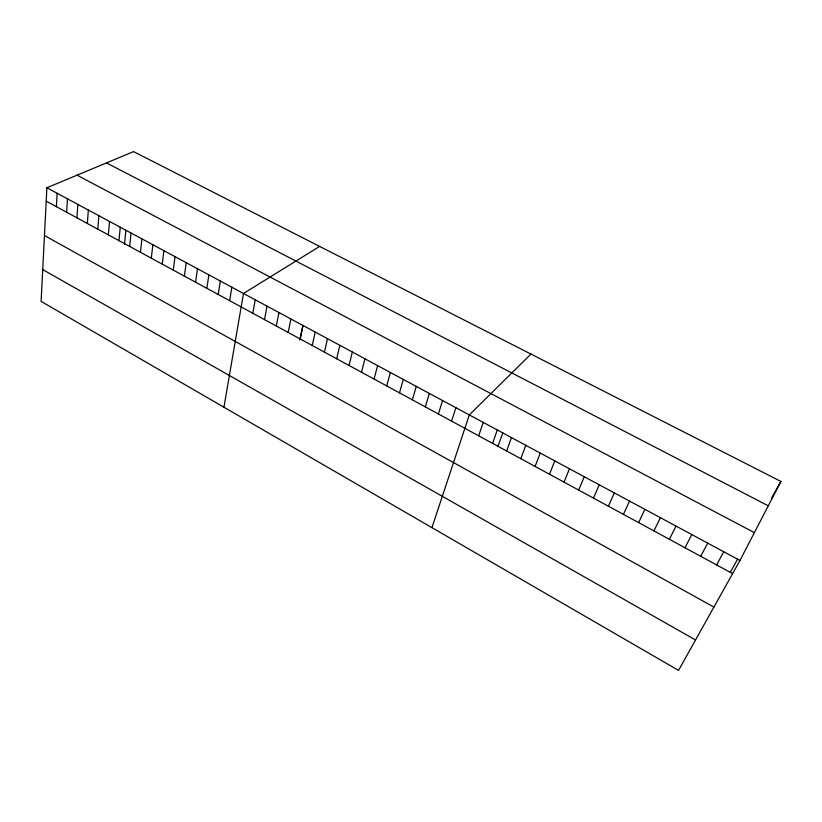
<?xml version="1.0" encoding="UTF-8"?>
<svg xmlns="http://www.w3.org/2000/svg" width="822" height="822" viewBox="0 0 822 822"><rect width="100%" height="100%" fill="white"/><g stroke="black" fill="none" stroke-linecap="round" stroke-linejoin="round"><path stroke-width="1.23" d="M46.895 187.765L41.1 301.376L678.54 670.392L739.964 560.47L780.9 481.425L133.565 151.608L46.895 187.765L739.964 560.47M56.379 206.682L57.139 193.283M66.623 212.24L67.466 198.832M76.949 217.84L77.874 204.421M87.338 223.481L88.355 210.062M97.808 229.153L98.907 215.734M108.36 234.876L109.532 221.457M118.974 240.641L120.248 227.211M124.512 244.185L125.879 230.242M129.681 246.446L131.037 233.016M140.459 252.303L141.908 238.863M151.32 258.19L152.851 244.751M162.263 264.129L163.886 250.679M173.278 270.109L175.004 256.659M184.385 276.13L186.204 262.68M195.574 282.203L197.486 268.753M206.846 288.317L208.86 274.867M218.2 294.482L220.317 281.021M229.646 300.688L231.855 287.238M223.933 407.219L243.487 293.485L319.635 246.405M252.796 313.254L255.21 299.794M264.499 319.604L267.027 306.144M276.305 326.005L278.935 312.545M288.193 332.458L290.926 318.998M299.835 339.969L302.938 325.296M300.174 338.962L303.02 325.502M312.247 345.507L315.206 332.057M324.413 352.114L327.495 338.664M336.681 358.772L339.876 345.322M349.042 365.482L352.35 352.032M361.505 372.243L364.927 358.793M374.061 379.055L377.617 365.615M386.73 385.919L390.399 372.489M399.492 392.844L403.283 379.415M412.356 399.831L416.271 386.402M425.323 406.869L429.361 393.44M438.393 413.959L442.565 400.54M451.576 421.111L455.881 407.702M431.951 527.642L469.3 414.925L530.95 354.066M478.671 435.814L483.254 422.426M492.594 443.366L497.31 429.988M498.019 446.254L502.838 432.783M506.629 450.98L511.5 437.612M520.799 458.666L525.813 445.308M535.081 466.423L540.239 453.066M549.486 474.232L554.799 460.895M564.015 482.124L569.482 468.797M578.678 490.076L584.298 476.76M593.463 498.101L599.248 484.805M608.383 506.198L614.332 492.912M623.436 514.356L629.539 501.091M638.612 522.597L644.89 509.342M653.932 530.909L660.385 517.675M669.396 539.294L676.013 526.08M684.983 547.76L691.785 534.567M700.724 556.299L707.701 543.116M716.599 564.919L723.761 551.757M730.316 572.297L737.683 559.063M771.468 498.368L780.9 481.425M106.47 162.91L768.272 505.818M77.042 175.189L754.38 532.635M46.207 201.154L732.628 573.612M44.46 235.544L713.907 607.109M42.723 269.585L695.535 639.978"/></g></svg>
